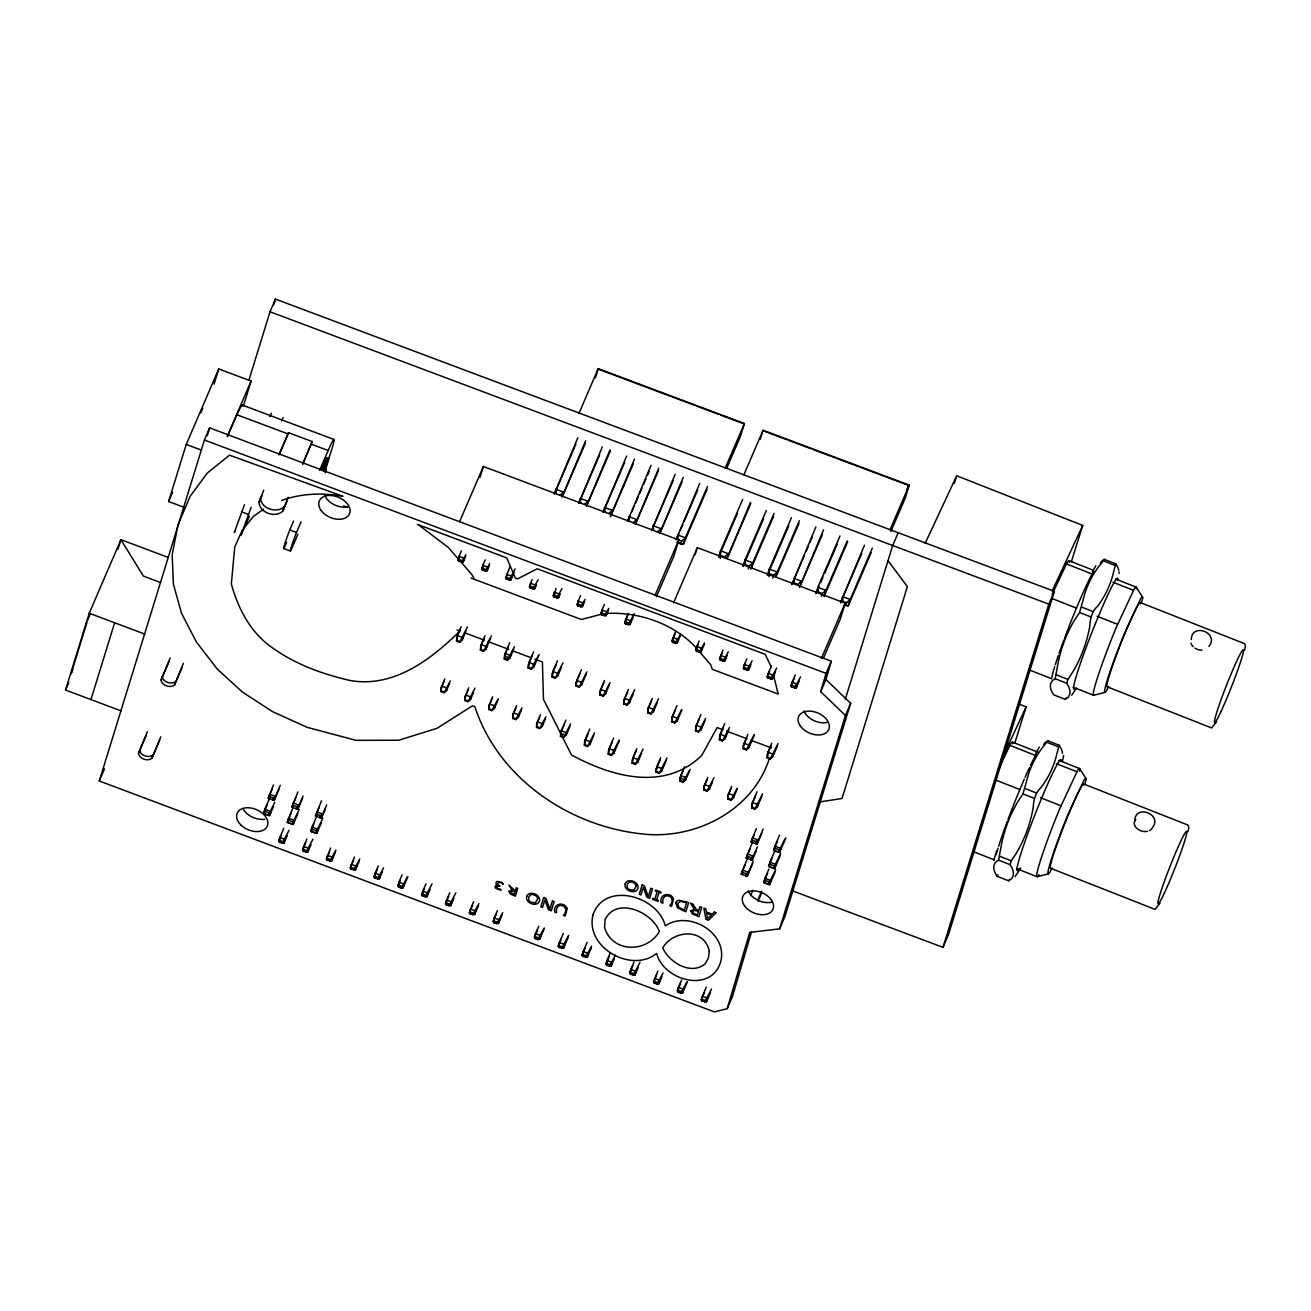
<?xml version="1.0" encoding="UTF-8"?>
<svg xmlns="http://www.w3.org/2000/svg" width="1311" height="1311" viewBox="0 0 1311 1311"><rect width="100%" height="100%" fill="white"/><g stroke="black" fill="none" stroke-linecap="round" stroke-linejoin="round"><path stroke-width="1.5" d="M449.64 683.408L446.559 690.569L444.052 692.749L440.988 691.585L440.988 688.472L444.839 678.869M465.962 631.197L462.111 640.145L459.604 642.324L456.539 641.177L457.293 635.622L461.144 626.658M473.55 692.355L470.469 699.517L467.961 701.696L464.897 700.549L464.897 697.436L468.732 687.816M490.625 638.375L486.004 649.125L483.497 651.305L480.432 650.141L481.186 644.586L485.054 635.622M498.213 699.517L494.362 708.481L491.854 710.66L488.79 709.513L488.79 706.383L492.641 696.78M513.765 649.142L509.897 658.089L507.39 660.269L504.325 659.122L505.079 653.55L509.717 642.8M521.352 710.267L518.255 717.445L515.747 719.608L512.683 718.461L512.699 715.347L516.534 705.728M539.198 654.517L533.79 667.07L531.283 669.233L528.218 668.086L528.989 662.53L533.61 651.78M545.245 719.231L542.164 726.392L539.657 728.572L536.592 727.425L536.592 724.295L540.427 714.692M561.55 667.07L557.699 676.034L555.192 678.213L552.128 677.066L552.881 671.494L557.503 660.744M569.924 726.392L566.057 735.356L563.55 737.519L560.485 736.372L561.255 730.817L565.877 720.067M586.214 674.247L581.592 684.997L579.085 687.177L576.021 686.03L576.774 680.475L581.396 669.724M593.817 735.356L589.966 744.304L587.459 746.483L584.395 745.336L585.148 739.765L589.786 729.014M609.336 685.014L605.485 693.978L602.978 696.157L599.914 694.994L600.667 689.439L604.535 680.475M619.267 740.731L613.859 753.268L611.352 755.431L608.288 754.284L609.058 748.728L613.679 737.978M633.246 693.994L629.378 702.942L626.871 705.121L623.807 703.974L624.56 698.402L628.428 689.455M641.62 753.268L637.769 762.215L635.261 764.395L632.197 763.248L632.951 757.676L636.802 748.728M657.139 702.958L653.271 711.922L650.764 714.085L647.7 712.938L648.47 707.383L652.321 698.419M666.299 760.429L661.662 771.179L659.154 773.359L656.09 772.195L656.844 766.64L660.711 757.676M681.802 710.136L677.181 720.886L674.673 723.066L671.609 721.902L672.363 716.347L676.984 705.597M690.192 769.377L685.571 780.127L683.064 782.306L679.999 781.159L680.753 775.588L684.604 766.64M704.925 720.903L701.074 729.85L698.566 732.03L695.502 730.882L696.256 725.311L700.877 714.577M712.545 781.93L709.464 789.091L706.957 791.27L703.892 790.107L703.892 786.993L707.743 777.39M728.818 729.866L724.967 738.83L722.459 740.994L719.395 739.846L720.149 734.291L724.786 723.541M737.224 789.091L733.373 798.038L730.866 800.218L727.802 799.071L727.802 795.957L731.636 786.338M754.267 735.258L748.86 747.794L746.352 749.974L743.288 748.827L743.288 745.697L747.909 734.307M761.904 796.252L757.266 807.002L754.759 809.182L751.695 808.035L752.448 802.463L757.086 791.713M777.39 746.025L772.753 756.758L770.245 758.938L767.181 757.791L767.951 752.235L771.802 743.271M440.988 691.585L441.741 686.03L447.264 688.095L446.559 690.569M456.539 641.177L457.293 635.622L462.799 637.687L462.111 640.145M464.897 700.549L465.651 694.994L471.157 697.059L470.469 699.517M480.432 650.141L481.186 644.586L486.692 646.651L486.004 649.125M488.79 709.513L489.544 703.941L495.05 706.006L494.362 708.481M504.325 659.122L505.079 653.55L510.602 655.631L509.897 658.089L504.325 656.008L508.193 647.044M512.683 718.461L513.453 712.905L518.959 714.97L518.255 717.445M528.218 668.086L528.989 662.53L534.495 664.595L533.79 667.07M536.592 727.425L537.346 721.853L542.852 723.918L542.164 726.392M552.128 677.066L552.881 671.494L558.388 673.559L557.699 676.034M560.485 736.372L561.255 730.817L566.762 732.882L566.057 735.356L560.502 733.259L564.353 724.295M576.021 686.03L576.774 680.475L582.281 682.539L581.592 684.997M584.395 745.336L585.148 739.765L590.655 741.846L589.966 744.304M599.914 694.994L600.667 689.439L606.174 691.503L605.485 693.978M608.288 754.284L609.058 748.728L614.564 750.793L613.859 753.268M623.807 703.974L624.56 698.402L630.083 700.467L629.378 702.942M632.197 763.248L632.951 757.676L638.457 759.757L637.769 762.215M647.7 712.938L648.47 707.383L653.976 709.448L653.271 711.922M656.09 772.195L656.844 766.64L662.366 768.705L661.662 771.179M671.609 721.902L672.363 716.347L677.869 718.412L677.181 720.886M679.999 781.159L680.753 775.588L686.259 777.669L685.571 780.127L679.999 778.046L683.08 770.884M695.502 730.882L696.256 725.311L701.762 727.392L701.074 729.85M703.892 790.107L704.646 784.552L710.169 786.616L709.464 789.091M719.395 739.846L720.149 734.291L725.655 736.356L724.967 738.83M727.802 799.071L728.555 793.516L734.062 795.58L733.373 798.038M743.288 748.827L744.042 743.255L749.564 745.32L748.86 747.794M751.695 808.035L752.448 802.463L757.971 804.528L757.266 807.002M767.181 757.791L767.951 752.235L773.457 754.3L772.753 756.758M1059.19 745.271L1056.945 753.514A165.317 120.858 17.4 0 1 1041.032 787.567C1035.395 792.614 1033.576 800.071 1033.232 807.379A147.406 140.556 33.7 0 1 1016.238 853.346L1011.289 860.852L1010.093 864.67L1011.797 867.554A147.406 32.791 22.4 0 1 1010.732 879.419L1008.651 880.795L997.032 876.223L995.344 873.355A147.406 32.775 22.4 0 1 996.491 861.524L998.589 860.147L1000.948 847.332A147.406 140.556 33.6 0 1 1018.024 801.382L1022.973 793.892L1026.415 781.815A165.317 120.874 17.5 0 1 1042.327 747.745L1047.784 740.764L1059.19 745.271L1060.894 748.139A147.406 32.791 22.4 0 1 1062.451 753.35M1115.792 563.828L1113.547 572.071A165.317 120.858 17.4 0 1 1097.635 606.141C1091.981 611.188 1090.178 618.645 1089.834 625.937A147.406 140.556 33.7 0 1 1072.84 671.92L1067.891 679.426L1066.695 683.244L1068.399 686.128A147.406 32.791 22.4 0 1 1067.334 697.993L1065.237 699.369L1053.634 694.797L1051.946 691.929A147.406 32.775 22.4 0 1 1053.077 680.081L1055.175 678.705L1057.551 665.906A147.406 140.556 33.6 0 1 1074.61 619.956L1079.576 612.45L1083.017 600.389A165.317 120.874 17.5 0 1 1098.929 566.319L1104.37 559.338L1115.792 563.828L1117.496 566.713A147.406 32.791 22.4 0 1 1118.791 570.285M1079.658 771.327L1079.838 770.18A58.143 3.867 -68.5 0 0 1077.56 770.507L1059.501 809.215A58.143 3.867 -68.5 0 0 1038.951 874.732M1062.467 761.33L1063.647 755.349M1188.045 831.518L1188.848 827.503L1187.963 825.078L1083.525 783.929M1244.647 650.092L1245.45 646.077L1244.565 643.652L1140.111 602.503M444.052 692.749L450.345 680.933M459.604 642.324L467.437 626.937M467.961 701.696L475.008 688.095M483.497 651.305L491.33 635.901M491.854 710.66L498.147 698.845M507.39 660.269L514.453 646.667M515.747 719.608L522.04 707.809M531.283 669.233L538.346 655.631M539.657 728.572L545.95 716.756M555.192 678.213L563.009 662.809M563.55 737.519L570.613 723.918M579.085 687.177L586.918 671.789M587.459 746.483L594.522 732.882M602.978 696.157L610.041 682.556M611.352 755.431L619.185 740.043M626.871 705.121L634.704 689.733M635.261 764.395L643.095 749.007M650.764 714.085L658.597 698.697M659.154 773.359L666.988 757.955M674.673 723.066L681.72 709.464M683.064 782.306L689.34 770.491M698.566 732.03L705.629 718.428M706.957 791.27L714.02 777.669M722.459 740.994L729.522 727.392M730.866 800.218L737.143 788.419M746.352 749.974L754.186 734.586M754.759 809.182L762.592 793.778M770.245 758.938L778.078 743.55M324.374 470.436L324.817 468.207L323.358 471.124M993.885 860.114L996.688 850.478M727.228 1008.667L749.728 932.367L779.635 928.86L784.863 916.717L850.659 703.351L825.93 679.508L831.305 661.236L209.645 427.878L204.418 440.021L99.275 780.979L714.446 1011.912L727.228 1008.667L732.456 996.524L751.498 931.974M779.635 928.86L845.431 715.495L820.686 691.651L826.077 673.379L831.305 661.236M120.989 710.857L65.55 690.045L89.246 613.22L120.923 539.657L168.398 557.486M86.936 622.348L71.023 673.936L72.974 669.429M117.957 549.26L120.923 539.657L143.358 576.086L160.614 582.576M90.951 699.582L114.631 622.758M183.835 507.226L168.627 501.523L186.228 444.429L218.74 368.932L251.089 381.075L243.453 405.804M214.054 384.156L218.74 368.932M207.236 435.662L209.645 427.878M279.44 454.065L288.109 433.957L236.832 414.718L236.422 416.062A39.592 2.114 -69.4 0 1 242.289 406.197M248.959 380.026L270.017 311.772L275.474 299.088L1054.355 591.327L948.508 934.546L943.002 947.361L792.565 890.89M273.655 304.971L275.474 299.088M159.729 740.158L151.896 758.315A7.751 5.785 17.1 0 1 143.768 759.102A7.751 5.785 17.1 0 1 138.491 753.284L147.356 731.751M182.344 666.807L174.51 685.03A7.784 5.801 17.1 0 1 166.382 685.784A7.784 5.801 17.1 0 1 161.089 679.999L170.119 658.04M151.896 758.315L160.778 736.782M174.51 685.03L183.409 663.382M287.388 500.491L282.848 510.995A13.11 9.767 17.1 0 1 268.099 513.289A13.11 9.767 17.1 0 1 259.136 502.097L263.708 490.248M288.109 433.957L288.502 432.663L312.215 441.561L302.743 464.323M282.848 510.995L288.223 497.295M273.507 806.462L269.558 815.639L264.478 814.098L264.822 809.313L269.574 798.284M280.259 785.305L275.49 796.383L273.278 797.891L272.622 799.989L274.228 800.48L275.49 796.383L269.492 794.138L269.542 798.841L268.231 798.235L273.475 784.912M268.214 815.508L274.769 802.381M287.191 835.697L284.028 843.055L279.62 842.449L279.849 837.483L283.815 828.29M297.925 813.475L293.172 824.504L287.191 822.259L292.402 809.002M288.092 822.964L288.453 818.179L294.434 820.424L293.172 824.504L288.682 822.816M282.176 843.415L289.075 830.273M303.07 796.023L299.105 805.249L296.892 806.757L296.237 808.871L297.843 809.346L299.105 805.249L293.123 803.004L293.156 807.707L291.861 807.101L297.892 791.926M291.845 824.373L299.187 809.411M311.002 844.645L307.839 851.986L303.447 851.396L303.677 846.431L306.84 839.073M321.556 822.358L316.803 833.37L311.723 831.83L312.067 827.044L316.017 817.867M326.701 804.888L322.719 814.115L320.507 815.622L319.868 817.736L321.457 818.211L322.719 814.115L316.738 811.87L316.787 816.573L315.476 815.966L321.506 800.792M306.004 852.347L312.903 839.22M315.459 833.239L322.801 818.277M316.803 833.37L318.065 829.289L312.067 827.044L310.805 831.125L311.723 831.83M335.616 851.757L331.667 860.934L327.258 860.344L326.39 858.951L330.667 848.02M327.258 860.344L327.504 855.362L332.781 857.345L331.667 860.934M329.815 861.294L335.944 850.003M359.443 860.688L355.494 869.881L351.086 869.275L350.217 867.898L354.494 856.968M351.086 869.275L351.332 864.31L356.592 866.292L355.494 869.881M353.642 870.242L359.755 858.934M480.023 477.351L483.366 466.47L681.753 541.033L685.374 537.821L707.481 486.479M465.602 556.47L463.225 561.977L458.817 561.37L459.063 556.405L461.423 550.899M461.374 562.337L465.913 554.717M382.484 871.471L379.305 878.812L374.913 878.223L375.143 873.257L378.305 865.899M377.47 879.189L383.582 867.882M489.413 565.402L487.036 570.924L482.645 570.318L482.874 565.352L485.25 559.846M485.201 571.285L489.724 563.648M407.885 876.748L403.132 887.76L401.297 888.121L398.741 887.17L398.97 882.188L402.133 874.847M401.297 888.121L407.41 876.83M514.027 572.514L510.864 579.855L506.472 579.265L505.604 577.889L509.864 566.942M506.472 579.265L506.701 574.3L511.978 576.266L510.864 579.855L505.604 577.889M509.029 580.216L515.141 568.925M430.123 889.35L426.96 896.708L422.552 896.101L422.797 891.136L425.96 883.794M425.108 897.068L432.024 883.925M554.258 493.936L577.84 437.808M536.265 585.132L534.691 588.803L530.283 588.197L529.415 586.82L532.102 579.56M530.283 588.197L530.529 583.231L535.789 585.214L534.691 588.803L529.415 586.82M595.391 377.814L598.226 368.637L744.419 423.519L740.453 436.35L726.868 467.912M532.84 589.163L538.165 579.708M562.075 496.869L585.656 440.742M453.95 898.297L450.787 905.655L446.379 905.049L446.625 900.083L449.788 892.725M448.936 906.016L455.851 892.873M578.725 503.113L602.306 446.985M560.092 594.063L558.519 597.75L554.111 597.144L555.93 588.508M556.667 598.111L561.993 588.639M586.443 506.013L610.025 449.886M478.564 905.409L474.598 914.586L470.207 913.996L469.338 912.62L473.599 901.673M470.207 913.996L470.436 909.031L475.713 910.998L474.598 914.586M472.763 914.947L478.876 903.656M603.011 512.24L626.592 456.113M584.706 601.175L582.33 606.682L577.938 606.092L578.167 601.126L580.544 595.604M580.494 607.042L585.017 599.422M610.926 515.207L634.508 459.079M502.375 914.357L498.426 923.534L494.034 922.928L494.263 917.962L497.426 910.621M496.59 923.894L502.703 912.603M627.445 521.401L651.043 465.29M608.533 610.123L606.157 615.629L601.749 615.039L601.995 610.057L604.371 604.551M604.322 615.99L608.845 608.37M635.163 524.302L658.761 468.174M651.551 530.447L675.132 474.336M633.147 617.219L629.985 624.577L625.576 623.97L625.822 619.005L628.198 613.499M628.133 624.937L634.245 613.63M659.646 533.495L683.244 477.368M544.442 928.204L539.69 939.217L537.854 939.577L535.298 938.627L535.527 933.661L538.69 926.303M537.854 939.577L543.967 928.286M676.083 539.657L699.664 483.546M677.246 542.607L680.851 543.967L681.753 541.033M568.269 937.152L563.517 948.164L559.109 947.574L559.355 942.593L563.304 933.416M561.665 948.525L568.581 935.398M695.076 554.881L697.321 547.637L845.185 603.142L840.154 619.447L823.488 658.138M680.327 635.786L677.164 643.127L672.756 642.537L671.887 641.161L675.378 632.049M672.756 642.537L673.002 637.572L678.279 639.539L677.164 643.127M675.312 643.488L680.638 634.032M591.294 947.919L587.344 957.112L582.936 956.506L583.182 951.54L587.131 942.363M585.493 957.472L591.605 946.165M720.263 558.519L720.575 550.8L742.681 499.442M760.233 439.447L763.068 430.27L909.244 485.136L905.295 497.983L890.906 531.397M704.154 644.733L700.992 652.075L696.583 651.485L696.829 646.503L699.189 640.997M726.917 558.486L750.498 502.375M699.14 652.436L704.466 642.98M614.335 958.702L611.172 966.043L606.764 965.453L606.993 960.488L610.172 953.13M609.32 966.42L615.433 955.113M727.179 655.5L724.803 661.023L720.411 660.416L719.542 659.04L723.016 649.945M748.253 569.023L749.155 566.09L752.743 562.878L774.08 513.355M720.411 660.416L720.64 655.451L725.917 657.434L724.803 661.023M751.269 567.647L752.743 562.878L745.025 559.977L766.361 510.454M722.967 661.383L728.293 651.911M638.146 967.649L634.983 974.991L630.591 974.401L630.82 969.419L633.983 962.077M633.147 975.351L640.047 962.225M769.033 576.824L769.328 569.089L791.434 517.73M751.006 664.448L748.63 669.954L744.238 669.364L744.468 664.398L746.844 658.876M772.687 578.184L773.588 575.267L777.226 572.071L799.349 520.713M746.795 670.331L752.121 660.859M775.768 576.824L777.226 572.071L769.328 569.089L767.361 575.447L788.681 525.924M661.973 976.597L658.81 983.938L654.402 983.332L653.534 981.955L657.811 971.025M654.402 983.332L654.648 978.367L659.908 980.349L658.81 983.938M656.958 984.299L663.087 973.008M775.62 671.56L772.458 678.901L768.049 678.311L768.295 673.33L771.458 665.988M770.606 679.262L776.735 667.971M800.005 585.935L823.587 529.808M687.374 981.857L682.638 992.886L680.786 993.246L678.229 992.28L678.475 987.314L681.638 979.972M680.786 993.246L686.898 981.939M799.448 680.491L796.285 687.849L791.877 687.243L792.123 682.277L795.285 674.936M821.358 596.456L822.259 593.539L825.963 590.36L847.283 540.837M794.433 688.209L800.546 676.918M824.488 595.128L825.963 590.36L817.851 587.312L839.974 535.953M710.415 992.64L706.449 1001.817L702.057 1001.227L701.188 999.851L706.252 987.068M702.057 1001.227L702.286 996.262L707.563 998.228L706.449 1001.817M753.235 861.18L748.466 872.241L746.254 873.749L745.615 875.846L747.221 876.322L748.466 872.241L742.468 869.996L742.518 874.683L741.207 874.076L747.237 858.918M757.397 846.939L753.432 856.165L751.219 857.673L750.564 859.77L752.17 860.245L753.432 856.165L747.417 853.903L747.467 858.607L746.172 857.984L752.186 842.842M763.166 829.011L758.397 840.089L756.168 841.58L755.529 843.678L757.135 844.169L758.397 840.089L752.383 837.827L752.432 842.514L751.121 841.908L756.349 828.601M704.613 1002.178L711.512 989.051M840.433 602.88L864.506 545.163M872.323 548.096L850.2 599.455L846.578 602.667L845.677 605.6L848.25 605.813L871.159 552.619M775.211 871.782L769.672 884.646L764.592 883.106L764.936 878.321L768.901 869.127M780.176 855.706L774.637 868.554L769.541 867.03L769.901 862.228L774.654 851.216M785.912 837.778L779.586 852.478L774.506 850.937L774.867 846.152L779.603 835.123M768.328 884.515L775.67 869.537M773.293 868.423L780.635 853.461M778.242 852.347L784.797 839.22M906.704 490.396L908.294 485.267L885.58 476.745M845.267 699.32L892.693 545.523L898.199 532.708M943.002 947.361L1048.833 604.125L1054.355 591.327M954.293 483.448L956.112 477.696M1071.3 561.895L1082.739 525.432L956.702 475.778L925.222 543.213M1014.714 743.337L1026.152 706.858L1018.614 703.892M1141.373 602.814L1142.684 598.373A51.326 3.409 -68.5 0 0 1140.668 598.652L1124.723 632.82A51.326 3.409 -68.5 0 0 1106.599 690.635L1108.614 686.505M1084.771 784.24L1086.082 779.799A51.326 3.409 -68.5 0 0 1084.082 780.078L1068.121 814.246A51.326 3.409 -68.5 0 0 1049.996 872.061L1052.012 867.931M1191.306 639.522C1191.617 622.135 1219.869 632.902 1208.857 646.438M1134.72 820.948C1135.015 803.561 1163.267 814.328 1152.271 827.864A9.456 6.916 17.4 0 1 1149.616 830.551M325.341 472.747L326.357 468.797L324.899 471.714M244.485 504.719L234.259 532.676L235.144 531.316M251.188 507.242L240.962 535.199L249.532 516.124M1066.22 697.894L1065.237 699.369M1009.634 879.32L1008.651 880.795M769.672 757.545C754.12 808.166 700.467 837.319 649.371 834.55C573.644 829.421 498.835 780.373 474.828 706.629L472.534 705.777L436.989 728.31L398.741 740.24L356.051 740.338L307.135 727.359L272.541 711.627L242.568 692.175L217.2 669.003L196.453 642.079L181.475 613.187L173.38 584.067L172.183 554.717L177.903 525.154L190.111 496.377L207.302 473.042L229.491 455.163L342.99 496.345C322.752 492.559 301.12 493.346 281.718 500.458M1136.44 588.754A58.143 3.867 -68.5 0 0 1134.162 589.081L1116.087 627.789A58.143 3.867 -68.5 0 0 1094.456 694.748M269.869 416.669L271.344 413.178M281.636 421.011L283.11 417.537M87.526 620.447L90.115 614.433M65.55 690.045L68.713 682.687M168.627 501.523L172.593 492.313M227.295 436.317L251.089 381.075M227.393 436.645L236.832 414.718M99.275 780.979L104.503 768.836M161.089 679.999L168.939 661.776M138.491 753.284L146.308 735.127M278.899 454.95L288.502 432.663M259.136 502.097L262.167 495.099M302.628 463.848L312.215 441.561M286.601 542.393L284.307 547.719A15.847 0.852 -69.4 0 1 284.585 544.557A15.847 0.852 -69.4 0 1 289.78 529.955L293.598 521.09M319.605 470.403L328.176 450.509L311.395 444.216M297.892 534.282L291.009 550.243A15.847 0.852 -69.4 0 1 291.288 547.08A15.847 0.852 -69.4 0 1 296.483 532.479L301.071 521.844M272.213 789.009L268.231 798.235L274.228 800.48L278.997 789.402M267.526 804.2L263.577 813.394L264.478 814.098M295.827 797.875L291.861 807.101L297.843 809.346L302.612 798.268M281.128 835.566L278.751 841.072L279.62 842.449M287.191 822.259L291.14 813.066M319.442 806.74L315.476 815.966L321.457 818.211L325.439 808.985M305.742 842.662L302.579 850.02L303.447 851.396M313.968 823.783L310.805 831.125L315.296 832.813M459.571 521.745L483.366 466.47M326.39 858.951L329.569 851.609M459.538 556.323L457.949 559.994L458.817 561.37M350.217 867.898L353.38 860.557M483.349 565.27L481.776 568.941L482.645 570.318M456.539 638.064L460.39 629.1M440.988 688.472L444.085 681.31M377.207 869.488L374.045 876.846L374.913 878.223M579.036 413.178L598.226 368.637M480.432 647.028L484.3 638.08M464.897 697.436L467.978 690.274M554.553 493.69L575.89 444.167M562.37 496.623L585.28 443.429M400.232 880.271L397.872 885.777L398.741 887.17M488.79 706.383L491.887 699.222M579.02 502.867L599.553 455.179M586.738 505.767L610.434 450.738M424.059 889.219L421.683 894.725L422.552 896.101M554.832 592.097L553.242 595.768L554.111 597.144M528.235 664.972L532.086 656.008M512.699 715.347L515.78 708.186M603.306 511.995L624.642 462.472M610.434 516.796L633.344 463.602M448.673 896.314L445.511 903.672L446.379 905.049M578.643 601.028L577.069 604.715L577.938 606.092M552.128 673.936L555.979 664.988M536.592 724.295L539.673 717.133M627.756 521.155L630.116 515.665M631.705 511.995L634.065 506.488M635.655 502.818L638.015 497.311M639.604 493.641L641.964 488.151M643.554 484.48L645.913 478.974M647.503 475.303L649.076 471.632M635.474 524.056L658.368 470.862M469.338 912.62L472.501 905.262M602.47 609.976L600.88 613.646L601.749 615.039M576.021 682.916L579.872 673.952M652.632 528.366L673.182 480.678M659.957 533.249L682.064 481.891M496.328 914.209L493.165 921.551L494.034 922.928M627.871 615.252L624.708 622.594L625.576 623.97M599.914 691.88L603.781 682.933M584.395 742.223L588.246 733.259M676.378 539.411L678.754 533.921M680.327 530.25L682.703 524.744M684.276 521.073L697.714 489.888M655.074 595.145L678.885 539.87L673.854 556.175L656.401 596.718M707.104 489.167L683.408 544.18L680.851 543.967M623.807 700.861L627.674 691.897M725.229 468.06L744.419 423.519M608.304 751.17L612.155 742.223M673.51 602.913L697.321 547.637M537.592 929.892L534.429 937.25L535.298 938.627M671.887 641.161L675.05 633.803M743.878 474.811L763.068 430.27M647.716 709.825L651.567 700.861M737.569 513.125L718.608 557.142L720.575 550.8L728.375 553.734L724.754 556.929L721.165 555.585M632.197 760.134L636.048 751.17M561.419 938.84L558.24 946.181L559.109 947.574M727.212 558.24L750.908 503.227M698.091 644.586L695.715 650.092L696.583 651.485M671.609 718.789L675.46 709.841M763.608 518.648L743.075 566.336L745.025 559.977L745.598 564.762L749.155 566.09M656.09 769.082L659.957 760.134M585.23 947.787L582.068 955.129L582.936 956.506M750.793 569.22L773.687 516.042M719.542 659.04L721.919 653.534M695.502 727.769L699.353 718.805M609.058 956.719L605.895 964.077L606.764 965.453M776.063 576.578L798.973 523.4M744.943 664.316L743.37 667.987L744.238 669.364M719.395 736.733L723.262 727.785M703.892 786.993L706.99 779.832M815.884 526.907L791.795 584.624L804.446 555.274M806.019 551.603L808.395 546.113M809.969 542.443L812.345 536.936M632.885 965.666L629.722 973.008L630.591 974.401M799.513 587.525L822.423 534.331M769.557 671.412L767.181 676.918L768.049 678.311M743.288 745.697L746.385 738.535M727.802 795.957L730.882 788.796M819.047 586.328L815.901 593.67L817.851 587.312L818.523 592.13L822.259 593.539M820.637 582.658L822.997 577.168M824.586 573.497L837.221 544.147M653.534 981.955L656.696 974.614M823.996 596.718L847.693 541.689M794.171 678.524L791.008 685.866L791.877 687.243M767.197 754.677L771.048 745.713M751.695 804.905L755.562 795.957M841.22 601.044L861.753 553.357M680.524 983.561L677.361 990.903L678.229 992.28M821.374 658.417L845.185 603.142M754.3 834.533L751.121 841.908L757.135 844.169L761.904 833.091M750.138 848.758L746.172 857.984L752.17 860.245L756.152 851.019M745.172 864.85L741.207 874.076L747.221 876.322L752.776 863.408M890.071 529.693L909.244 485.136M820.686 691.651L825.93 679.508M701.188 999.851L704.351 992.493M750.564 895.642L752.94 890.136M777.554 841.039L773.605 850.233L774.506 850.937M772.605 857.132L768.639 866.309L769.541 867.03M767.64 873.208L763.69 882.401L764.592 883.106M757.627 900.428L761.576 891.251M758.037 901.28L761.986 892.103M845.431 715.495L850.659 703.351M997.032 876.223L998.015 874.748M242.306 530.054L234.718 547.064L231.342 583.969C238.471 609.468 250.893 633.41 273.425 648.503C295.991 664.513 322.178 673.887 348.923 680.245C392.448 688.783 430.762 659.925 459.932 631.017L457.08 629.952M1052.11 591.048L1082.739 525.432M1052.159 594.309L1067.105 562.665A58.143 3.867 -68.5 0 1 1069.383 562.337M1000.621 761.544L1026.152 706.858M998.064 770.376L1010.502 744.091A58.143 3.867 -68.5 0 1 1012.78 743.763M1092.26 572.022L1095.865 565.696M1035.674 753.464L1039.279 747.139M1076.495 688.193L1071.661 695.207M1020.81 868.029L1015.058 876.633M1216.624 721.722L1211.593 727.949L1107.156 686.8A45.279 2.999 -68.5 0 1 1122.396 639.637A45.279 2.999 -68.5 0 1 1140.439 603.814M1160.038 903.148L1155.007 909.375L1050.553 868.226A45.279 2.999 -68.5 0 1 1065.794 821.063A45.279 2.999 -68.5 0 1 1083.836 785.24M243.567 528.513L253.613 516.239L263.609 509.176M584.313 504.456L587.902 501.244L580.199 498.344L580.757 503.129M633.049 522.761L636.638 519.533L628.919 516.632L629.493 521.417M559.928 495.312L563.55 492.1L555.733 489.167L556.323 493.952M608.746 513.633L612.401 510.438L604.486 507.472L605.108 512.273M657.417 531.905L661.121 528.726L653.009 525.678L653.697 530.513M1104.37 559.338L1102.272 560.715A147.406 32.775 22.4 0 0 1100.437 563.042M1047.784 740.764L1045.686 742.141A147.406 32.775 22.4 0 0 1043.835 744.468M602.568 613.892L581.428 619.513L471.042 578.069M1104.96 692.405L1093.702 695.305L1073.201 687.226M1048.358 873.847L1037.099 876.731L1016.615 868.652M819.047 802.053L842.039 798.481L907.376 586.64L888.022 560.666M606.518 613.417C639.211 611.631 674.46 623.889 696.534 648.208M763.756 431.008L786.469 439.529M788.124 440.152L810.837 448.69M812.476 449.296L835.189 457.834M836.844 458.457L859.557 466.978M861.212 467.601L883.925 476.122M598.914 369.391L621.627 377.912M623.282 378.535L645.995 387.056M647.65 387.679L670.363 396.201M672.002 396.823L694.715 405.345M696.37 405.968L719.083 414.489M720.739 415.112L743.452 423.633M270.017 311.772L1048.833 604.125M769.934 573.89L773.588 575.267M846.578 602.667L842.989 601.323L842.399 596.521L850.2 599.455L848.25 605.813L845.12 604.633M677.164 541.836L683.408 544.18L685.374 537.821L677.558 534.888L678.148 539.69M242.158 405.017L333.895 439.447M204.418 440.021L826.077 673.379M417.308 524.351L506.734 557.912L515.338 578.036L517.632 578.888L537.231 568.777L765.116 654.32L771.524 667.43M186.228 444.429L201.452 450.148M343.646 505.899L347.415 507.308M459.358 559.633L461.914 560.6M483.185 568.581L485.742 569.531M506.996 577.512L509.553 578.479M530.824 586.459L533.38 587.426M554.651 595.407L557.208 596.358M578.462 604.355L581.035 605.305M602.29 613.286L604.846 614.253M626.117 622.233L628.674 623.2M673.297 640.8L675.853 641.751M697.124 649.732L699.681 650.698M720.952 658.679L723.508 659.646M744.763 667.627L747.319 668.577M768.59 676.558L771.147 677.525M792.418 685.506L794.974 686.472M241.437 511.814L248.14 514.338M289.78 529.955L296.483 532.479M283.684 548.506L290.403 551.03M465.552 633.131L484.3 640.178M488.053 641.587L508.668 649.322M512.421 650.731L531.168 657.761M534.921 659.171L542.41 661.989L543.475 699.287L571.498 754.972C612.057 776.899 664.546 791.697 701.778 755.398L717.133 727.572L722.754 729.686M726.507 731.096L747.123 738.83M750.875 740.24L771.474 747.975M456.769 640.423L459.817 641.571M480.662 649.387L483.71 650.535M504.555 658.368L507.603 659.499M528.464 667.332L531.496 668.479M552.357 676.296L555.405 677.443M576.25 685.276L579.298 686.423M600.143 694.24L603.191 695.387M624.036 703.22L627.084 704.351M647.945 712.184L650.977 713.331M671.838 721.148L674.886 722.295M695.731 730.129L698.779 731.276M719.624 739.093L722.672 740.24M743.517 748.073L746.565 749.204M767.427 757.037L770.475 758.184M680.229 780.406L683.277 781.553M704.122 789.353L707.17 790.5M728.031 798.317L731.079 799.464M751.924 807.265L754.972 808.412M441.217 690.831L444.265 691.979M465.126 699.795L468.174 700.943M489.019 708.743L492.067 709.89M512.929 717.707L515.977 718.854M536.822 726.671L539.87 727.802M560.731 735.618L563.779 736.766M584.624 744.582L587.672 745.713M608.533 753.53L611.565 754.677M632.426 762.494L635.474 763.625M656.319 771.442L659.367 772.589M775.293 848.397L779.029 849.807M753.071 840.417L756.168 841.58M770.327 864.473L774.08 865.883M748.122 856.509L751.219 857.673M89.246 613.22L144.685 634.049M765.378 880.566L769.115 881.959M743.157 872.585L746.254 873.749M270.197 796.727L273.278 797.891M293.811 805.593L296.892 806.757M317.426 814.459L320.507 815.622M265.264 811.558L269.001 812.967M288.879 820.424L292.632 821.833M312.493 829.289L316.246 830.699M280.161 840.712L282.717 841.662M303.972 849.659L306.545 850.61M327.799 858.59L330.356 859.557M351.627 867.538L354.183 868.505M375.454 876.485L378.01 877.436M399.265 885.417L401.821 886.383M423.092 894.364L425.649 895.331M446.92 903.312L449.476 904.262M470.747 912.243L473.304 913.21M494.558 921.191L497.115 922.157M535.822 936.89L538.395 937.84M559.65 945.821L562.206 946.788M583.477 954.769L586.033 955.735M607.304 963.716L609.861 964.667M631.115 972.647L633.672 973.614M654.943 981.595L657.499 982.562M678.77 990.542L681.327 991.493M702.598 999.49L705.154 1000.44M1103.469 560.846L1114.727 565.287M1068.973 560.666L1093.177 570.203M1115.53 579.003L1136.014 587.082M1066.367 563.877L1092.44 574.152M1112.941 582.231L1133.425 590.294M1081.837 607.173L1093.095 611.614M1052.356 598.619L1076.56 608.173M1097.061 616.236L1117.546 624.315M1079.576 612.45L1090.981 616.957M1056.387 674.886L1067.891 679.426M1055.175 678.705L1066.695 683.244M1030.364 670.347L1050.848 678.426M1046.866 742.288L1058.124 746.713M1012.371 742.092L1038.443 752.367M1058.927 760.429L1079.428 768.508M1009.765 745.303L1035.837 755.578M1056.338 763.657L1076.823 771.72M1025.235 788.599L1036.493 793.04M995.754 780.061L1019.974 789.599M1040.459 797.662L1060.943 805.741M1022.973 793.892L1034.379 798.383M999.785 856.312L1011.289 860.852M998.589 860.147L1010.093 864.67M973.762 851.773L994.262 859.852M418.356 524.744L448.362 547.506L472.058 574.824L474.451 579.347M699.14 651.256L710.857 664.939L712.266 669.315L778.242 694.076L773.441 675.034M1136.408 587.459L1142.668 597.226M1079.822 768.885L1086.065 778.652M1147.617 831.305A9.456 6.916 17.4 0 1 1136.555 828.142A9.456 6.916 17.4 0 1 1135.768 819.441M996.147 854.903A59.749 3.933 -68.5 0 1 998.081 848.168M998.687 846.201A59.749 3.933 -68.5 0 1 1007.29 821.44M1007.946 819.703A59.749 3.933 -68.5 0 1 1024.268 779.193M1025.038 777.407A59.749 3.933 -68.5 0 1 1029.496 767.574M1030.446 765.558A59.749 3.933 -68.5 0 1 1036.444 753.989M1019.352 868.505A59.65 3.999 -68.5 0 1 1034.576 815.671A59.65 3.999 -68.5 0 1 1061.238 761.232M1201.925 650.158A9.456 6.916 17.4 0 1 1194.976 648.175M1193.157 646.7A9.456 6.916 17.4 0 1 1191.011 643.144M1051.651 678.869A59.749 3.933 -68.5 0 1 1054.667 666.742M1055.289 664.775A59.749 3.933 -68.5 0 1 1058.37 655.402M1059.091 653.353A59.749 3.933 -68.5 0 1 1063.893 640.014M1064.532 638.277A59.749 3.933 -68.5 0 1 1093.735 571.465M1074.037 689.144A59.65 3.999 -68.5 0 1 1094.046 626.986A59.65 3.999 -68.5 0 1 1117.824 579.806M1119.053 571.924A147.406 32.791 22.4 0 1 1119.053 573.464M771.704 902.148A16.404 10.881 23.3 0 1 748.253 890.923M347.694 506.8A16.404 10.881 23.3 0 1 324.571 495.001M827.225 722.427A16.404 10.881 23.3 0 1 803.938 710.89M264.724 819.244A16.404 10.881 23.3 0 1 243.584 809.69M321.474 470.092A20.042 1.065 -69.4 0 1 326.832 460.194M328.176 450.509A39.592 2.114 -69.4 0 1 325.915 466.667M322.867 470.616A20.042 1.065 -69.4 0 1 328.586 458.227A20.042 1.065 -69.4 0 1 325.046 470.534M284.208 506.587A13.11 9.767 17.1 0 1 269.46 508.881A13.11 9.767 17.1 0 1 260.496 497.688M200.78 413.031A32.169 1.721 -69.4 0 1 202.763 408.327M175.559 681.605A7.784 5.801 17.1 0 1 167.447 682.359A7.784 5.801 17.1 0 1 162.138 676.574M152.928 755.005A7.751 5.785 17.1 0 1 144.8 755.791A7.751 5.785 17.1 0 1 139.507 749.958M567.155 908.572L565.221 916.028L563.402 915.357C571.842 906.294 555.045 899.69 556.536 912.784L554.717 912.095C552.963 903.033 564.73 901.476 567.155 908.572M673.493 898.953L671.56 906.425L669.741 905.737C678.18 896.675 661.383 890.087 662.874 903.164L661.072 902.476C659.302 893.414 671.068 891.857 673.493 898.953M537.707 898.707L535.462 902.787L530.922 902.115A4.097 2.72 23.3 0 1 528.939 900.346L528.612 897.101L530.676 894.741A4.162 2.753 23.3 0 1 533.233 894.692L535.167 895.413A4.179 2.769 23.3 0 1 537.166 897.183L537.707 898.707M636.146 886.138L633.901 890.202L629.362 889.53A4.097 2.72 23.3 0 1 627.363 887.76L627.035 884.515L629.1 882.172A4.162 2.753 23.3 0 1 631.656 882.106L633.606 882.827A4.179 2.769 23.3 0 1 635.606 884.597L636.146 886.138M605.256 919.257L604.518 927.156C611.68 952.753 646.47 953.556 659.367 931.498C652.468 912.128 616.645 896.331 605.256 919.257M709.251 950.983L708.497 957.833L705.203 963.847C690.881 975.63 669.446 962.618 662.694 947.968C673.002 929.827 704.4 927.795 709.251 950.983M496.558 887.055C496.23 890.071 502.097 888.022 500.933 890.366L495.197 887.957L495.312 886.039L497.639 885.564L496.033 884.106L496.132 882.27A3.786 2.524 23.3 0 1 497.459 881.385L502.129 882.5L503.113 884.466C500.786 880.156 493.837 884.122 500.065 885.941L496.558 887.055M508.881 891.349L510.192 893.987L515.354 896.134L517.747 888.383L516.239 887.809L515.289 890.89L508.93 885.072L511.945 889.972L508.881 891.349M675.722 902.787L677.476 907.818L685.833 911.784L688.701 902.476L678.475 900.231A7.178 4.769 23.3 0 0 676.296 901.657L675.722 902.787M690.733 910.801L692.306 913.914L698.91 916.684L701.778 907.376L699.959 906.704L698.812 910.408L696.256 909.441L692.831 904.016L690.471 903.132L694.355 909.129L690.733 910.801M677.623 903.525L678.918 907.376L684.342 910.031L686.554 902.853L680.573 901.296L677.623 903.525M510.487 891.873L514.109 894.676L515.026 891.759L511.978 890.841L510.487 891.873M692.65 911.424L693.175 912.98L697.419 914.947L698.501 911.44L693.912 910.26A2.573 1.704 23.3 0 0 692.847 910.965L692.65 911.424M593.096 914.57C584.493 947.329 631.64 973.811 656.631 953.408C663.3 980.284 710.66 993.689 720.509 962.405C728.932 933.17 688.636 909.588 665.3 925.894C658.024 896.183 604.977 880.73 593.096 914.57M526.711 896.396C524.777 902.869 536.936 907.769 539.411 901.149C541.328 894.676 529.185 889.776 526.711 896.396M625.15 883.811C623.217 890.284 635.376 895.184 637.834 888.563C639.768 882.09 627.625 877.19 625.15 883.811M264.822 809.313L263.577 813.394L269.558 815.639L270.82 811.558L264.822 809.313M279.849 837.483L278.751 841.072L284.028 843.055L285.126 839.466L279.849 837.483M303.677 846.431L302.579 850.02L307.839 851.986L308.954 848.397L303.677 846.431M459.063 556.405L457.949 559.994L463.225 561.977L464.323 558.388L459.063 556.405M375.143 873.257L374.045 876.846L379.305 878.812L380.419 875.224L375.143 873.257M482.874 565.352L481.776 568.941L487.036 570.924L488.151 567.335L482.874 565.352M398.97 882.188L397.872 885.777L403.132 887.76L404.247 884.171L398.97 882.188M422.797 891.136L421.683 894.725L426.96 896.708L428.058 893.119L422.797 891.136M446.625 900.083L445.511 903.672L450.787 905.655L451.885 902.066L446.625 900.083M554.356 592.179L553.242 595.768L558.519 597.75L559.617 594.162L554.356 592.179M578.167 601.126L577.069 604.715L582.33 606.682L583.444 603.093L578.167 601.126M494.263 917.962L493.165 921.551L498.426 923.534L499.54 919.945L494.263 917.962M601.995 610.057L600.88 613.646L606.157 615.629L607.272 612.04L601.995 610.057M625.822 619.005L624.708 622.594L629.985 624.577L631.083 620.988L625.822 619.005M543.688 897.576L540.82 906.884L542.525 907.523L544.868 899.92L548.44 909.736L551.259 910.801L554.127 901.493L552.423 900.854L549.85 909.178L545.95 898.412L543.688 897.576M535.527 933.661L534.429 937.25L539.69 939.217L540.804 935.628L535.527 933.661M559.355 942.593L558.24 946.181L563.517 948.164L564.631 944.575L559.355 942.593M583.182 951.54L582.068 955.129L587.344 957.112L588.442 953.523L583.182 951.54M696.829 646.503L695.715 650.092L700.992 652.075L702.09 648.486L696.829 646.503M606.993 960.488L605.895 964.077L611.172 966.043L612.27 962.454L606.993 960.488M642.128 884.991L639.26 894.299L640.948 894.938L643.291 887.334L646.864 897.15L649.682 898.215L652.55 888.907L650.862 888.268L648.289 896.593L644.373 885.843L642.128 884.991M630.82 969.419L629.722 973.008L634.983 974.991L636.097 971.402L630.82 969.419M653.075 898.428L652.78 899.379L658.171 901.394L658.466 900.444L656.68 899.772L658.958 892.365L660.744 893.037L661.039 892.086L655.647 890.071L655.353 891.021L657.139 891.693L654.861 899.1L653.075 898.428M744.468 664.398L743.37 667.987L748.63 669.954L749.745 666.365L744.468 664.398M768.295 673.33L767.181 676.918L772.458 678.901L773.556 675.312L768.295 673.33M678.475 987.314L677.361 990.903L682.638 992.886L683.736 989.297L678.475 987.314M792.123 682.277L791.008 685.866L796.285 687.849L797.383 684.26L792.123 682.277M764.936 878.321L763.69 882.401L769.672 884.646L770.934 880.566L764.936 878.321M769.901 862.228L768.639 866.309L774.637 868.554L775.883 864.49L769.901 862.228M774.867 846.152L773.605 850.233L779.586 852.478L780.848 848.397L774.867 846.152M714.38 912.112L712.234 914.209L706.334 911.981L705.793 908.884L703.86 908.162L705.957 919.339L708.382 920.24L716.232 912.8L714.38 912.112M711.365 915.062L707.547 918.732L706.563 913.259L711.365 915.062M801.48 581.166L797.875 584.378L794.335 583.051L793.761 578.266L801.48 581.166M1164.381 893.037A39.133 2.606 -68.5 0 0 1186.881 832.272A39.133 2.606 -68.5 0 0 1165.823 877.403A39.133 2.606 -68.5 0 0 1164.381 893.037M1220.983 711.594A39.133 2.606 -68.5 0 0 1243.483 650.846A39.133 2.606 -68.5 0 0 1222.409 695.977A39.133 2.606 -68.5 0 0 1220.983 711.594M240.7 824.799A16.404 10.881 23.3 0 0 267.182 826.405A16.404 10.881 23.3 0 0 248.844 807.773A16.404 10.881 23.3 0 0 240.7 824.799M800.415 726.13A16.404 10.881 23.3 0 0 827.52 731.489A16.404 10.881 23.3 0 0 813.164 711.545A16.404 10.881 23.3 0 0 800.415 726.13M744.795 906.147A16.404 10.881 23.3 0 0 771.884 911.096A16.404 10.881 23.3 0 0 757.053 891.267A16.404 10.881 23.3 0 0 744.795 906.147M320.966 510.241A16.404 10.881 23.3 0 0 348.103 515.96A16.404 10.881 23.3 0 0 334.141 495.919A16.404 10.881 23.3 0 0 320.966 510.241"/></g></svg>
